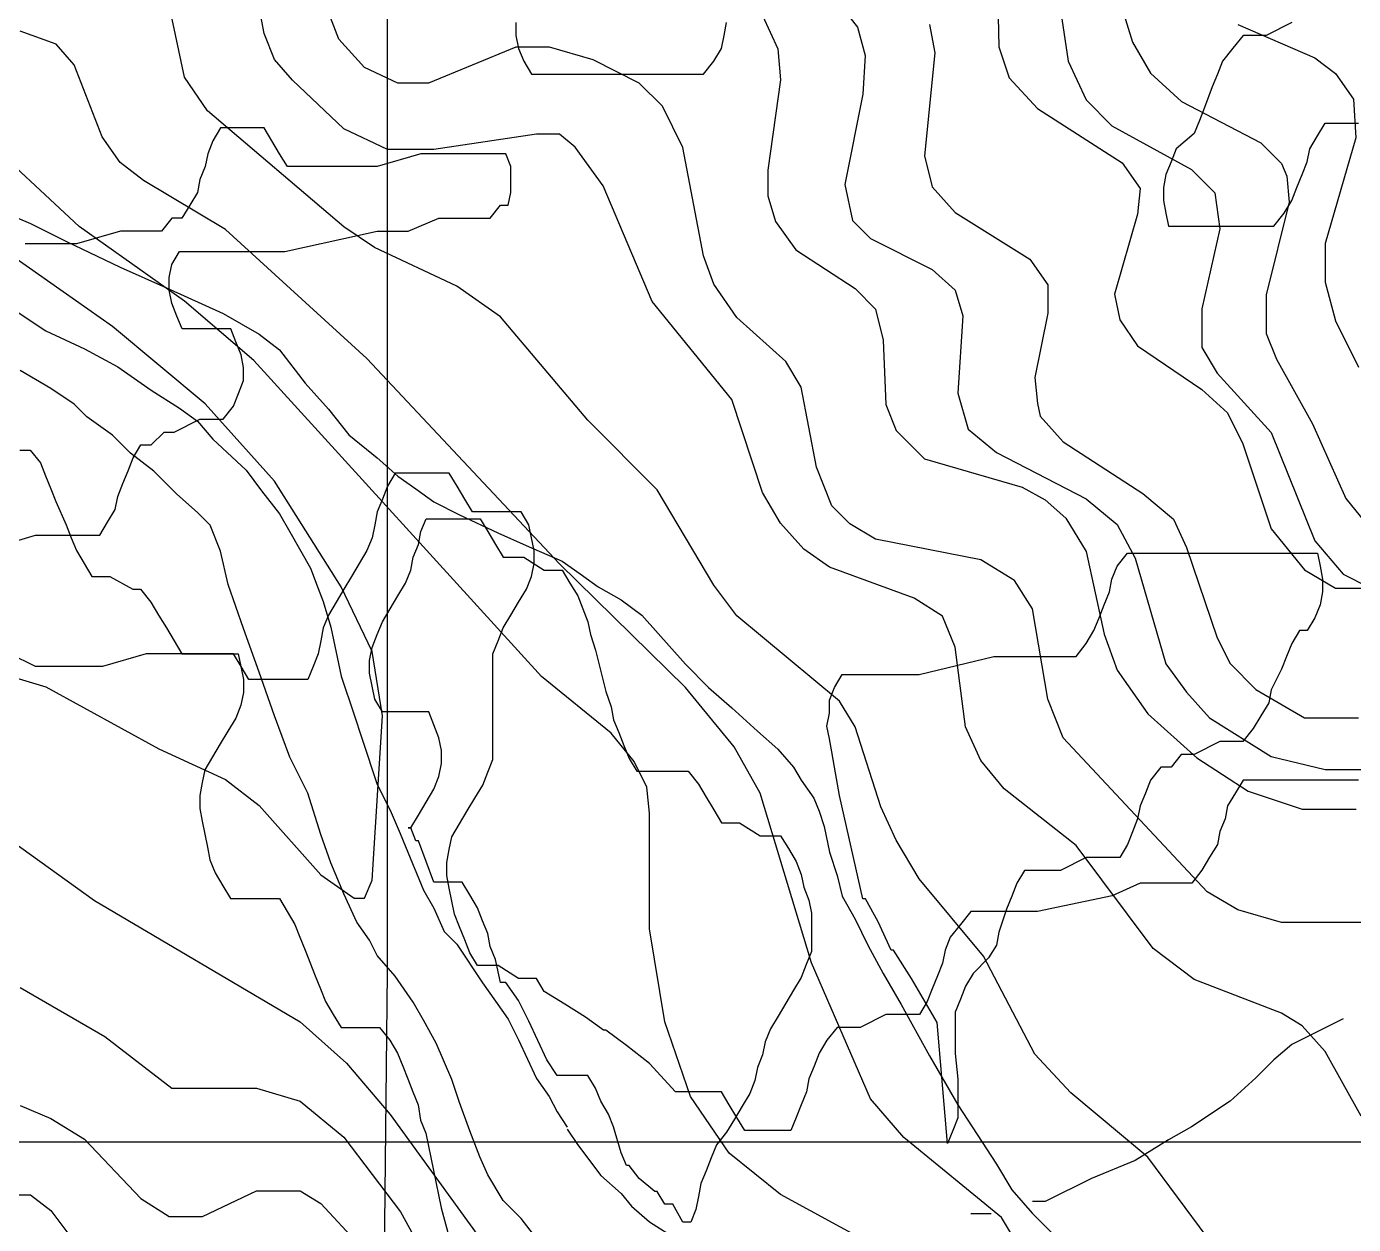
# Model space of a CAD drawing. Extents: x -0.49 to 6.91, y -0.57 to 8.11.
# Drawn here: x 1.2497 to 1.522, y 3.1172 to 3.3632 of the extents above; entities that cross this region are included whole.
import ezdxf

# ---------------------------------------------------------------- set-up
doc = ezdxf.new("R2010")
doc.units = 0
for name, color, linetype in [('roads', 7, 'CONTINUOUS'), ('topo', 7, 'CONTINUOUS'), ('topo_grid', 7, 'CONTINUOUS'), ('water', 7, 'CONTINUOUS'), ('white', 7, 'CONTINUOUS')]:
    doc.layers.add(name, color=color, linetype=linetype)

msp = doc.modelspace()

# ---------------------------------------------------------------- linework, layer by layer
at = {"layer": 'roads', "color": 7}
for points in [[(1.236778, 3.328587), (1.250486, 3.322766), (1.257867, 3.319062), (1.268944, 3.31377), (1.278435, 3.309537), (1.290034, 3.304245), (1.297415, 3.300012), (1.301633, 3.296837), (1.306906, 3.289958), (1.311651, 3.284666), (1.315869, 3.279374), (1.321669, 3.274612), (1.325887, 3.270908), (1.329577, 3.268262), (1.333268, 3.265616), (1.33854, 3.26297), (1.346449, 3.259266), (1.352249, 3.25662), (1.35963, 3.253445), (1.363321, 3.250799), (1.367012, 3.248153), (1.371757, 3.245508), (1.375975, 3.242333), (1.384938, 3.232278), (1.389683, 3.227516), (1.394428, 3.223283), (1.399701, 3.21852), (1.403919, 3.214816), (1.407082, 3.211112), (1.408664, 3.208466), (1.411299, 3.204762), (1.412355, 3.202116), (1.413408, 3.198941), (1.414464, 3.193649), (1.416043, 3.188887), (1.417099, 3.184653), (1.419734, 3.179891), (1.422369, 3.174599), (1.425533, 3.168778), (1.429224, 3.162428), (1.435024, 3.151845), (1.440823, 3.141791), (1.448732, 3.12962), (1.451895, 3.124328), (1.456113, 3.119566), (1.460335, 3.115333)], [(1.245741, 3.305991), (1.25365, 3.3007), (1.261559, 3.296995), (1.268413, 3.293291), (1.275267, 3.288529), (1.281067, 3.284825), (1.284757, 3.282179), (1.287921, 3.278475), (1.294775, 3.272125), (1.297939, 3.267891), (1.301629, 3.263129), (1.303738, 3.259425), (1.307956, 3.252016), (1.309538, 3.247783), (1.310591, 3.245137), (1.312178, 3.239845), (1.314282, 3.229791), (1.316922, 3.221854), (1.318504, 3.217091), (1.321667, 3.207566), (1.324303, 3.202275), (1.326411, 3.197512), (1.327467, 3.194866), (1.331157, 3.18587), (1.333266, 3.182166), (1.335374, 3.177404), (1.338012, 3.174758), (1.343284, 3.16682), (1.345919, 3.163116), (1.348555, 3.159412), (1.350663, 3.155179), (1.354354, 3.147241), (1.356989, 3.143537), (1.358572, 3.140362), (1.36068, 3.137187)], [(1.360684, 3.136817), (1.362793, 3.133642)], [(1.362793, 3.133668), (1.367538, 3.127318), (1.371756, 3.123614), (1.373865, 3.120968), (1.377556, 3.117793), (1.383355, 3.114089)]]:
    msp.add_lwpolyline(points, dxfattribs=at)
at = {"layer": 'topo', "color": 2}
for points in [[(1.448735, 3.380736), (1.449261, 3.35904), (1.45137, 3.35269), (1.45717, 3.34634), (1.474569, 3.335228), (1.47826, 3.329936), (1.477733, 3.324644), (1.472988, 3.30824), (1.474041, 3.302949), (1.477732, 3.297657), (1.490913, 3.288661), (1.496185, 3.283899), (1.499349, 3.277549), (1.505148, 3.260086), (1.512003, 3.251619), (1.51833, 3.247915), (1.525184, 3.247915)], [(1.471938, 3.375312), (1.476683, 3.359966), (1.480374, 3.353616), (1.486701, 3.347795), (1.503045, 3.339329), (1.507263, 3.335095), (1.508319, 3.33245), (1.508845, 3.327158), (1.5041, 3.308108), (1.5041, 3.30017), (1.506209, 3.294879), (1.51359, 3.28165), (1.520444, 3.266304), (1.52519, 3.260483)], [(1.460861, 3.373513), (1.463499, 3.35605), (1.467189, 3.348113), (1.472462, 3.342821), (1.488806, 3.333825), (1.493552, 3.329063), (1.494605, 3.321655), (1.490914, 3.30525), (1.490914, 3.297313), (1.494078, 3.292021), (1.50515, 3.27985), (1.514113, 3.257625), (1.519913, 3.250746), (1.525185, 3.2481)], [(1.491972, 3.114645), (1.479846, 3.131049), (1.464028, 3.144278), (1.456647, 3.152215), (1.446102, 3.172324), (1.432916, 3.188199), (1.428171, 3.196136), (1.425008, 3.203015), (1.419735, 3.21942), (1.416572, 3.224711), (1.395482, 3.242174), (1.390737, 3.248524), (1.379137, 3.268103), (1.364902, 3.28239), (1.346975, 3.303557), (1.338012, 3.309907), (1.32114, 3.317845), (1.314813, 3.322078), (1.286869, 3.34589), (1.282124, 3.35277), (1.278433, 3.370232)], [(1.523606, 3.139489), (1.516225, 3.152718), (1.51148, 3.15801), (1.507262, 3.160656), (1.489335, 3.167535), (1.480899, 3.173885), (1.465082, 3.195051), (1.450319, 3.206693), (1.445574, 3.212514), (1.442411, 3.219393), (1.440297, 3.235797), (1.437662, 3.242147), (1.431862, 3.245851), (1.414463, 3.252201), (1.409191, 3.255906), (1.404445, 3.261197), (1.400755, 3.267547), (1.394428, 3.286597), (1.378083, 3.306706), (1.368066, 3.330518), (1.362266, 3.338456), (1.359102, 3.341101), (1.354357, 3.341101), (1.333267, 3.337926), (1.323777, 3.337926), (1.314814, 3.34216), (1.304269, 3.352214), (1.300578, 3.356447), (1.298469, 3.361739), (1.296887, 3.370206)], [(1.538369, 3.179203), (1.518334, 3.179203), (1.507262, 3.179203), (1.498299, 3.181849), (1.491972, 3.185553), (1.462446, 3.217171), (1.459283, 3.225108), (1.456119, 3.243629), (1.452428, 3.24945), (1.445574, 3.253683), (1.423953, 3.257916), (1.41868, 3.261091), (1.414989, 3.264796), (1.411826, 3.272733), (1.408663, 3.289137), (1.405499, 3.294429), (1.395481, 3.303425), (1.390736, 3.310304), (1.388627, 3.316125), (1.384409, 3.33835), (1.380191, 3.346816), (1.375446, 3.351579), (1.365956, 3.356341), (1.356993, 3.358987), (1.350138, 3.358987), (1.332212, 3.351579), (1.325885, 3.351579), (1.319031, 3.354754), (1.313759, 3.360575), (1.310595, 3.369041)], [(1.416042, 3.368354), (1.42026, 3.363062), (1.421843, 3.357241), (1.421313, 3.349304), (1.417623, 3.330783), (1.419206, 3.323374), (1.422897, 3.31967), (1.435551, 3.31332), (1.440301, 3.309087), (1.441878, 3.303795), (1.440825, 3.28792), (1.442933, 3.280512), (1.448738, 3.275749), (1.467191, 3.266224), (1.473518, 3.260933), (1.477209, 3.254054), (1.483536, 3.232358), (1.487754, 3.226537), (1.492499, 3.221245), (1.505153, 3.213308), (1.516225, 3.210662), (1.525715, 3.210662)], [(1.400755, 3.36547), (1.403919, 3.35859), (1.404445, 3.35224), (1.401807, 3.33372), (1.401807, 3.328428), (1.40339, 3.323136), (1.407608, 3.317315), (1.419735, 3.309378), (1.423953, 3.305145), (1.425535, 3.298795), (1.426062, 3.285565), (1.42817, 3.280274), (1.43397, 3.274453), (1.45401, 3.268632), (1.458755, 3.265986), (1.462973, 3.262282), (1.467191, 3.255403), (1.470882, 3.23847), (1.473518, 3.231061), (1.479844, 3.222065), (1.489862, 3.21307), (1.500407, 3.20619), (1.511479, 3.202486), (1.522551, 3.202486)], [(1.43502, 3.363618), (1.436076, 3.357797), (1.433967, 3.33663), (1.43555, 3.33028), (1.440299, 3.324988), (1.455589, 3.315463), (1.45928, 3.310172), (1.45928, 3.304351), (1.456644, 3.291122), (1.457171, 3.28583), (1.457697, 3.283184), (1.462442, 3.277893), (1.478787, 3.267309), (1.485114, 3.262018), (1.48775, 3.256197), (1.494076, 3.237676), (1.496712, 3.232384), (1.501985, 3.227093), (1.512002, 3.221272), (1.523074, 3.221272)], [(1.498291, 3.363618), (1.514108, 3.356738), (1.518326, 3.353563), (1.522017, 3.348272), (1.522543, 3.340334), (1.516216, 3.318638), (1.516216, 3.310701), (1.518325, 3.302763), (1.52307, 3.293238)], [(1.464028, 3.094854), (1.449792, 3.118666), (1.429753, 3.13507), (1.422899, 3.143008), (1.410772, 3.170948), (1.400227, 3.205767), (1.394955, 3.215292), (1.384937, 3.227463), (1.359102, 3.252863), (1.319559, 3.295038), (1.29056, 3.321496), (1.273688, 3.33155), (1.268943, 3.335254), (1.265252, 3.340546), (1.259448, 3.355363), (1.255762, 3.359596), (1.248376, 3.362242)], [(1.422898, 3.113348), (1.404445, 3.123402), (1.3939, 3.131869), (1.385991, 3.143511), (1.380719, 3.158856), (1.377555, 3.177906), (1.377555, 3.201719), (1.377028, 3.207011), (1.374393, 3.212302), (1.369648, 3.218123), (1.355412, 3.229765), (1.29636, 3.294614), (1.282125, 3.306785), (1.260508, 3.322131), (1.239414, 3.34171)], [(1.21305, 3.239793), (1.253648, 3.227622), (1.276851, 3.214922), (1.29056, 3.208572), (1.297414, 3.20328), (1.310068, 3.188993), (1.316922, 3.18423), (1.319031, 3.18423), (1.320613, 3.187934), (1.322722, 3.221669), (1.320613, 3.234898), (1.314286, 3.248127), (1.300577, 3.269823), (1.286342, 3.285698), (1.267361, 3.301573), (1.239413, 3.321152)], [(1.246794, 3.195898), (1.26367, 3.183727), (1.30585, 3.158856), (1.31534, 3.15039), (1.324303, 3.139806), (1.342757, 3.114406)], [(1.248376, 3.165868), (1.265779, 3.155814), (1.279488, 3.14523), (1.283706, 3.14523), (1.296887, 3.14523), (1.30585, 3.142585), (1.314813, 3.135176), (1.326412, 3.11983), (1.334321, 3.105543)], [(1.248376, 3.141632), (1.254707, 3.138986), (1.261561, 3.134753), (1.273161, 3.122582), (1.27896, 3.118878), (1.285814, 3.118878), (1.296887, 3.12417), (1.301105, 3.12417), (1.30585, 3.12417), (1.310068, 3.121524), (1.317976, 3.113057)], [(1.243631, 3.123296), (1.250485, 3.123296), (1.254707, 3.120121), (1.265779, 3.105305)]]:
    msp.add_lwpolyline(points, dxfattribs=at)
at = {"layer": 'topo_grid', "color": 7}
for points in [[(1.322715, 2.602729), (1.322715, 2.654402), (1.322715, 2.706075), (1.322715, 2.757219), (1.322715, 2.808892), (1.322715, 2.86001), (1.323241, 2.911683), (1.323241, 2.963356), (1.323241, 3.0145), (1.323241, 3.066173), (1.323241, 3.117317), (1.323768, 3.16899), (1.323768, 3.220663), (1.323768, 3.271807), (1.323768, 3.32348), (1.323768, 3.374624), (1.323768, 3.426271), (1.324294, 3.47797), (1.324294, 3.529088), (1.324294, 3.580761), (1.324294, 3.631905), (1.324294, 3.683578), (1.324821, 3.735251)], [(1.221486, 3.134197), (1.258921, 3.134197), (1.296359, 3.134197), (1.333267, 3.134197), (1.370701, 3.134197), (1.407608, 3.134197), (1.445047, 3.134197), (1.481954, 3.134197), (1.519389, 3.134197), (1.556823, 3.134197), (1.59373, 3.134197), (1.631164, 3.134197), (1.668076, 3.134197), (1.705511, 3.134197), (1.742418, 3.134197), (1.779852, 3.134197), (1.817291, 3.134197), (1.854198, 3.134197), (1.891632, 3.134197), (1.92854, 3.134197), (1.965974, 3.134197), (2.002881, 3.134197), (2.04032, 3.134197)]]:
    msp.add_lwpolyline(points, dxfattribs=at)
at = {"layer": 'water', "color": 4}
for points in [[(1.354888, 3.113692), (1.351197, 3.118455), (1.347507, 3.122159), (1.344343, 3.12745), (1.342761, 3.131155), (1.340652, 3.136446), (1.338543, 3.142267), (1.336961, 3.14703), (1.333797, 3.154438), (1.331162, 3.1592), (1.329053, 3.162905), (1.325362, 3.168196), (1.321672, 3.17243), (1.320089, 3.175605), (1.317454, 3.179309), (1.314816, 3.18513), (1.312181, 3.19148), (1.310072, 3.1973), (1.307437, 3.205767), (1.303742, 3.213175), (1.300578, 3.221642), (1.297415, 3.230638), (1.294251, 3.239634), (1.291088, 3.24863), (1.289506, 3.255509), (1.287397, 3.2608), (1.284762, 3.263446), (1.280544, 3.26715), (1.275799, 3.271913), (1.271054, 3.275617), (1.267363, 3.279321), (1.26209, 3.283025), (1.259455, 3.285671), (1.25471, 3.288846), (1.248383, 3.29255)], [(1.519916, 3.159491), (1.509371, 3.1542), (1.50568, 3.151025), (1.501989, 3.147321), (1.496717, 3.142558), (1.488808, 3.137266), (1.484063, 3.134621), (1.477209, 3.130387), (1.468246, 3.126683), (1.458755, 3.121921), (1.45612, 3.121921)], [(1.447681, 3.119434), (1.443464, 3.119434)]]:
    msp.add_lwpolyline(points, dxfattribs=at)
at = {"layer": 'white', "color": 7}
for points in [[(1.350141, 3.363988), (1.350141, 3.361342), (1.350667, 3.358696), (1.351723, 3.35605), (1.353303, 3.353405), (1.354885, 3.353405), (1.35752, 3.353405), (1.360158, 3.353405), (1.362793, 3.353405), (1.365956, 3.353405), (1.368592, 3.353405), (1.371756, 3.353405), (1.374919, 3.353405), (1.378083, 3.353405), (1.380718, 3.353405), (1.383881, 3.353405), (1.386519, 3.353405), (1.388628, 3.353405), (1.390736, 3.35605), (1.392316, 3.358696), (1.392842, 3.361342), (1.393372, 3.363988)], [(1.509373, 3.364014), (1.5041, 3.361369), (1.501465, 3.361369), (1.499356, 3.361369), (1.497248, 3.358723), (1.495139, 3.356077), (1.494086, 3.353431), (1.49303, 3.350785), (1.491448, 3.346552), (1.490395, 3.343906), (1.489342, 3.34126), (1.485651, 3.338085), (1.484595, 3.335439), (1.483542, 3.332794), (1.483016, 3.330148), (1.483016, 3.327502), (1.483542, 3.324856), (1.484069, 3.32221), (1.485651, 3.32221), (1.48776, 3.32221), (1.489868, 3.32221), (1.492504, 3.32221), (1.495139, 3.32221), (1.497774, 3.32221), (1.500412, 3.32221), (1.503047, 3.32221), (1.505683, 3.32221), (1.507791, 3.324856), (1.509374, 3.327502), (1.510427, 3.330148), (1.511482, 3.332794), (1.512535, 3.335439), (1.513062, 3.338085), (1.514644, 3.340731), (1.516226, 3.343377), (1.518335, 3.343377), (1.520444, 3.343377), (1.523079, 3.343377)], [(1.242591, 3.256117), (1.251554, 3.258763), (1.254718, 3.258763), (1.257353, 3.258763), (1.259988, 3.258763), (1.262626, 3.258763), (1.264735, 3.258763), (1.266317, 3.261409), (1.267899, 3.264055), (1.268426, 3.266701), (1.269479, 3.269346), (1.270534, 3.271992), (1.271588, 3.274638), (1.27317, 3.277284), (1.275278, 3.277284), (1.277914, 3.27993), (1.280022, 3.27993), (1.285295, 3.282576), (1.287931, 3.282576), (1.290039, 3.282576), (1.292148, 3.285221), (1.293204, 3.287867), (1.294257, 3.290513), (1.294257, 3.293159), (1.29373, 3.295805), (1.292675, 3.298451), (1.291621, 3.301096), (1.289513, 3.301096), (1.287404, 3.301096), (1.285295, 3.301096), (1.283187, 3.301096), (1.281604, 3.301096), (1.280551, 3.303742), (1.279496, 3.306388), (1.278969, 3.309034), (1.278969, 3.31168), (1.279496, 3.314326), (1.281078, 3.316971), (1.28266, 3.316971), (1.285295, 3.316971), (1.287931, 3.316971), (1.290566, 3.316971), (1.29373, 3.316971), (1.296365, 3.316971), (1.302692, 3.316971), (1.321673, 3.321205), (1.328, 3.321205), (1.334327, 3.323851), (1.33749, 3.323851), (1.340125, 3.323851), (1.342763, 3.323851), (1.344872, 3.323851), (1.346981, 3.326496), (1.34856, 3.326496), (1.349089, 3.329142), (1.349089, 3.331788), (1.349089, 3.334434), (1.348034, 3.33708), (1.346451, 3.33708), (1.344343, 3.33708), (1.342234, 3.33708), (1.339599, 3.33708), (1.336963, 3.33708), (1.3338, 3.33708), (1.330636, 3.33708), (1.321673, 3.334434), (1.31851, 3.334434), (1.315347, 3.334434), (1.312712, 3.334434), (1.310074, 3.334434), (1.307439, 3.334434), (1.30533, 3.334434), (1.303221, 3.334434), (1.301639, 3.33708), (1.300057, 3.339726), (1.298474, 3.342371), (1.296892, 3.342371), (1.29531, 3.342371), (1.293201, 3.342371), (1.291093, 3.342371), (1.28951, 3.342371), (1.287928, 3.339726), (1.286875, 3.33708), (1.286349, 3.334434), (1.285293, 3.331788), (1.284766, 3.329142), (1.283184, 3.326496), (1.281602, 3.323851), (1.279493, 3.323851), (1.277385, 3.321205), (1.274747, 3.321205), (1.271584, 3.321205), (1.268948, 3.321205), (1.259984, 3.318559), (1.257349, 3.318559), (1.254186, 3.318559), (1.251551, 3.318559), (1.249442, 3.318559)], [(1.248339, 3.276226), (1.250448, 3.276226), (1.252557, 3.27358), (1.25361, 3.270934), (1.254665, 3.268288), (1.255718, 3.265642), (1.257827, 3.26088), (1.258883, 3.258234), (1.259936, 3.255588), (1.261518, 3.252942), (1.2631, 3.250296), (1.26468, 3.250296), (1.266788, 3.250296), (1.271534, 3.247651), (1.273116, 3.247651), (1.275224, 3.245005), (1.276807, 3.242359), (1.278389, 3.239713), (1.279971, 3.237067), (1.281553, 3.234421), (1.283662, 3.234421), (1.285771, 3.234421), (1.287879, 3.234421), (1.289988, 3.234421), (1.29157, 3.234421), (1.293153, 3.234421), (1.293679, 3.231776), (1.294206, 3.22913), (1.294206, 3.226484), (1.293679, 3.223838), (1.292623, 3.221192), (1.291041, 3.218546), (1.289459, 3.215901), (1.287877, 3.213255), (1.286295, 3.210609), (1.285768, 3.207963), (1.285242, 3.205317), (1.285242, 3.202671), (1.285768, 3.200026), (1.286295, 3.19738), (1.286821, 3.194734), (1.287348, 3.192088), (1.288403, 3.189442), (1.289986, 3.186796), (1.291568, 3.184151), (1.29315, 3.184151), (1.295259, 3.184151), (1.297367, 3.184151), (1.299476, 3.184151), (1.301585, 3.184151), (1.303167, 3.181505), (1.304747, 3.178859), (1.305802, 3.176213), (1.306855, 3.173567), (1.308964, 3.168276), (1.31002, 3.16563), (1.311073, 3.162984), (1.312655, 3.160338), (1.314237, 3.157692), (1.315819, 3.157692), (1.317928, 3.157692), (1.320037, 3.157692), (1.322146, 3.157692), (1.324254, 3.155046), (1.325837, 3.152401), (1.326892, 3.149755), (1.327945, 3.147109), (1.329001, 3.144463), (1.330054, 3.141817), (1.330581, 3.138642), (1.331636, 3.135996), (1.334799, 3.120651), (1.336382, 3.11483)], [(1.523091, 3.208492), (1.521509, 3.208492), (1.5194, 3.208492), (1.516763, 3.208492), (1.514127, 3.208492), (1.511492, 3.208492), (1.508857, 3.208492), (1.506222, 3.208492), (1.503584, 3.208492), (1.501475, 3.208492), (1.499366, 3.208492), (1.497784, 3.205846), (1.496202, 3.203201), (1.495675, 3.200555), (1.49462, 3.197909), (1.494093, 3.195263), (1.492511, 3.192617), (1.490931, 3.189971), (1.488823, 3.187326), (1.486714, 3.187326), (1.484076, 3.187326), (1.481441, 3.187326), (1.478278, 3.187326), (1.472478, 3.18468), (1.457188, 3.181505), (1.454025, 3.181505), (1.450861, 3.181505), (1.448225, 3.181505), (1.44559, 3.181505), (1.443481, 3.181505), (1.441373, 3.178859), (1.439264, 3.176213), (1.438208, 3.173567), (1.437682, 3.170921), (1.436629, 3.168276), (1.435573, 3.16563), (1.43452, 3.162984), (1.432938, 3.160338), (1.430829, 3.160338), (1.42872, 3.160338), (1.426085, 3.160338), (1.420812, 3.157692), (1.418704, 3.157692), (1.416068, 3.157692), (1.41396, 3.155046), (1.412377, 3.152401), (1.411324, 3.149755), (1.410269, 3.147109), (1.409742, 3.144463), (1.408689, 3.141817), (1.407633, 3.139171), (1.40658, 3.136526), (1.404472, 3.136526), (1.402363, 3.136526), (1.400781, 3.136526), (1.398672, 3.136526), (1.39709, 3.136526), (1.395505, 3.139171), (1.393923, 3.141817), (1.39234, 3.144463), (1.390758, 3.144463), (1.388649, 3.144463), (1.386541, 3.144463), (1.384432, 3.144463), (1.38285, 3.144463), (1.377578, 3.150284), (1.372833, 3.153988), (1.368615, 3.157163), (1.368088, 3.157163), (1.364398, 3.159809), (1.36018, 3.162455), (1.355962, 3.165101), (1.354379, 3.167746), (1.352797, 3.167746), (1.350688, 3.167746), (1.34647, 3.170392), (1.344362, 3.170392), (1.342253, 3.170392), (1.340671, 3.173038), (1.339615, 3.175684), (1.338562, 3.17833), (1.337509, 3.180976), (1.336982, 3.183621), (1.336456, 3.186267), (1.335929, 3.188913), (1.335929, 3.191559), (1.336456, 3.194205), (1.336982, 3.196851), (1.338565, 3.199496), (1.340147, 3.202142), (1.341729, 3.204788), (1.343311, 3.207434), (1.344367, 3.21008), (1.34542, 3.212726), (1.34542, 3.215371), (1.34542, 3.218017), (1.34542, 3.221192), (1.34542, 3.226484), (1.34542, 3.22913), (1.34542, 3.231776), (1.34542, 3.234421), (1.346476, 3.237067), (1.347529, 3.239713), (1.349111, 3.242359), (1.350693, 3.245005), (1.352275, 3.247651), (1.353331, 3.250296), (1.353858, 3.252942), (1.353858, 3.255588), (1.353331, 3.258234), (1.352805, 3.26088), (1.351222, 3.263526), (1.34964, 3.263526), (1.347531, 3.263526), (1.345423, 3.263526), (1.343314, 3.263526), (1.341205, 3.263526), (1.339623, 3.266171), (1.338041, 3.268817), (1.336459, 3.271463), (1.334876, 3.271463), (1.332768, 3.271463), (1.331185, 3.271463), (1.329055, 3.271463), (1.326946, 3.271463), (1.325364, 3.271463), (1.323782, 3.268817), (1.322729, 3.266171), (1.321673, 3.263526), (1.321146, 3.26088), (1.32062, 3.258234), (1.319567, 3.255588), (1.317985, 3.252942), (1.316402, 3.250296), (1.31482, 3.247651), (1.313238, 3.245005), (1.311656, 3.242359), (1.310603, 3.239713), (1.310076, 3.237067), (1.30955, 3.234421), (1.308497, 3.231776), (1.307444, 3.22913), (1.306388, 3.22913), (1.304279, 3.22913), (1.30217, 3.22913), (1.300588, 3.22913), (1.298479, 3.22913), (1.296897, 3.22913), (1.295315, 3.22913), (1.293733, 3.231776), (1.292151, 3.234421), (1.290042, 3.234421), (1.287933, 3.234421), (1.285298, 3.234421), (1.282663, 3.234421), (1.280027, 3.234421), (1.276864, 3.234421), (1.274228, 3.234421), (1.265265, 3.231776), (1.262101, 3.231776), (1.258932, 3.231776), (1.256297, 3.231776), (1.253659, 3.231776), (1.252606, 3.231776), (1.251553, 3.231776), (1.24628, 3.234421)]]:
    msp.add_lwpolyline(points, dxfattribs=at)
for points in [[(1.38231, 3.121391), (1.380728, 3.121391), (1.379146, 3.124037), (1.378619, 3.124037), (1.375456, 3.126683), (1.373347, 3.129329), (1.37282, 3.129329), (1.37282, 3.129329), (1.371767, 3.131975), (1.370185, 3.137266), (1.369132, 3.139912), (1.36755, 3.142558), (1.366494, 3.145204), (1.364912, 3.14785), (1.362803, 3.14785), (1.360694, 3.14785), (1.358586, 3.14785), (1.356477, 3.151025), (1.352786, 3.158962), (1.350677, 3.163196), (1.350677, 3.163196), (1.348042, 3.1669), (1.347516, 3.1669), (1.346989, 3.1669), (1.345933, 3.171662), (1.34488, 3.174308), (1.344351, 3.176954), (1.343298, 3.1796), (1.342242, 3.182246), (1.34066, 3.184891), (1.339078, 3.187537), (1.337496, 3.187537), (1.335387, 3.187537), (1.333278, 3.187537), (1.330115, 3.196004), (1.329589, 3.196004), (1.328533, 3.19865), (1.328007, 3.19865), (1.328533, 3.19865), (1.330115, 3.201296), (1.331698, 3.203941), (1.33328, 3.206587), (1.334336, 3.209233), (1.334862, 3.211879), (1.334862, 3.214525), (1.334336, 3.217171), (1.33328, 3.219816), (1.332227, 3.222462), (1.330118, 3.222462), (1.328536, 3.222462), (1.326427, 3.222462), (1.324318, 3.222462), (1.322736, 3.222462), (1.321157, 3.225108), (1.32063, 3.227754), (1.320104, 3.2304), (1.320104, 3.233046), (1.32063, 3.235691), (1.321683, 3.238337), (1.322739, 3.240983), (1.324318, 3.243629), (1.325901, 3.246275), (1.327483, 3.248921), (1.328536, 3.251566), (1.329062, 3.254212), (1.330118, 3.256858), (1.330645, 3.259504), (1.3317, 3.26215), (1.333283, 3.26215), (1.335391, 3.26215), (1.3375, 3.26215), (1.339609, 3.26215), (1.341191, 3.26215), (1.342773, 3.26215), (1.344353, 3.259504), (1.345935, 3.256858), (1.347517, 3.254212), (1.349626, 3.254212), (1.351735, 3.254212), (1.355953, 3.251566), (1.358061, 3.251566), (1.359643, 3.251566), (1.361226, 3.248921), (1.362808, 3.246275), (1.363861, 3.243629), (1.364917, 3.240983), (1.365443, 3.238337), (1.366496, 3.235162), (1.368608, 3.226696), (1.369661, 3.223521), (1.370187, 3.220875), (1.371243, 3.218229), (1.372296, 3.215583), (1.373352, 3.212937), (1.374934, 3.210291), (1.377042, 3.210291), (1.379151, 3.210291), (1.383369, 3.210291), (1.385478, 3.210291), (1.387587, 3.207646), (1.389169, 3.205), (1.390751, 3.202354), (1.392333, 3.199708), (1.393915, 3.199708), (1.396024, 3.199708), (1.400242, 3.197062), (1.402351, 3.197062), (1.40446, 3.197062), (1.406042, 3.194416), (1.407624, 3.191771), (1.408677, 3.189125), (1.409204, 3.186479), (1.410259, 3.183833), (1.410786, 3.181187), (1.410786, 3.178541), (1.410786, 3.175896), (1.410786, 3.17325), (1.40973, 3.170604), (1.408677, 3.167958), (1.407095, 3.165312), (1.405513, 3.162666), (1.40393, 3.160021), (1.402348, 3.157375), (1.401293, 3.154729), (1.400766, 3.152083), (1.399713, 3.149437), (1.399187, 3.146791), (1.398131, 3.144146), (1.396549, 3.1415), (1.394966, 3.138854), (1.393384, 3.136208), (1.391275, 3.133562), (1.39022, 3.130916), (1.389167, 3.128271), (1.388111, 3.125625), (1.387585, 3.122979), (1.387058, 3.120333), (1.386005, 3.117687), (1.384423, 3.117687), (1.382311, 3.121391)], [(1.436609, 3.158724), (1.431336, 3.16772), (1.431336, 3.16772), (1.427646, 3.173541), (1.427119, 3.173541), (1.424481, 3.179362), (1.421846, 3.184124), (1.421846, 3.184124), (1.42132, 3.184124), (1.416575, 3.205291), (1.415519, 3.211112), (1.414992, 3.214287), (1.414466, 3.216933), (1.413939, 3.219578), (1.414466, 3.222224), (1.414466, 3.22487), (1.415522, 3.227516), (1.417104, 3.230162), (1.419213, 3.230162), (1.421321, 3.230162), (1.423959, 3.230162), (1.426594, 3.230162), (1.429757, 3.230162), (1.432921, 3.230162), (1.448211, 3.233866), (1.454538, 3.233866), (1.457174, 3.233866), (1.460338, 3.233866), (1.462973, 3.233866), (1.465082, 3.233866), (1.46719, 3.236512), (1.468772, 3.239158), (1.469826, 3.241803), (1.470879, 3.244449), (1.471934, 3.247095), (1.472461, 3.249741), (1.473514, 3.252387), (1.475623, 3.255033), (1.477731, 3.255033), (1.47984, 3.255033), (1.482478, 3.255033), (1.485641, 3.255033), (1.488276, 3.255033), (1.49144, 3.255033), (1.494603, 3.255033), (1.497239, 3.255033), (1.500403, 3.255033), (1.503566, 3.255033), (1.506204, 3.255033), (1.508839, 3.255033), (1.510948, 3.255033), (1.513056, 3.255033), (1.514639, 3.255033), (1.515168, 3.252387), (1.515694, 3.249741), (1.515694, 3.247095), (1.515168, 3.244449), (1.514112, 3.241803), (1.51253, 3.239158), (1.510948, 3.239158), (1.509365, 3.236512), (1.50831, 3.233866), (1.507257, 3.23122), (1.505148, 3.226987), (1.504621, 3.224341), (1.503039, 3.221695), (1.501457, 3.219049), (1.499348, 3.216403), (1.49724, 3.216403), (1.494604, 3.216403), (1.489332, 3.213758), (1.486694, 3.213758), (1.484586, 3.211112), (1.482477, 3.211112), (1.480368, 3.208466), (1.479315, 3.20582), (1.478259, 3.203174), (1.477733, 3.200528), (1.47668, 3.197883), (1.475624, 3.195237), (1.474042, 3.192591), (1.471933, 3.192591), (1.469295, 3.192591), (1.467187, 3.192591), (1.461915, 3.189945), (1.459279, 3.189945), (1.456644, 3.189945), (1.454535, 3.189945), (1.452953, 3.187299), (1.451898, 3.184653), (1.450845, 3.182008), (1.449262, 3.177245), (1.448736, 3.174599), (1.447154, 3.171953), (1.443991, 3.168778), (1.442409, 3.166133), (1.441356, 3.163487), (1.4403, 3.160841), (1.4403, 3.158195), (1.4403, 3.15502), (1.4403, 3.152374), (1.440826, 3.147083), (1.440826, 3.144437), (1.440826, 3.141791), (1.440826, 3.139145), (1.439773, 3.136499), (1.438718, 3.133853), (1.436609, 3.158724)]]:
    msp.add_lwpolyline(points, close=True, dxfattribs=at)

doc.saveas('drawing.dxf')
